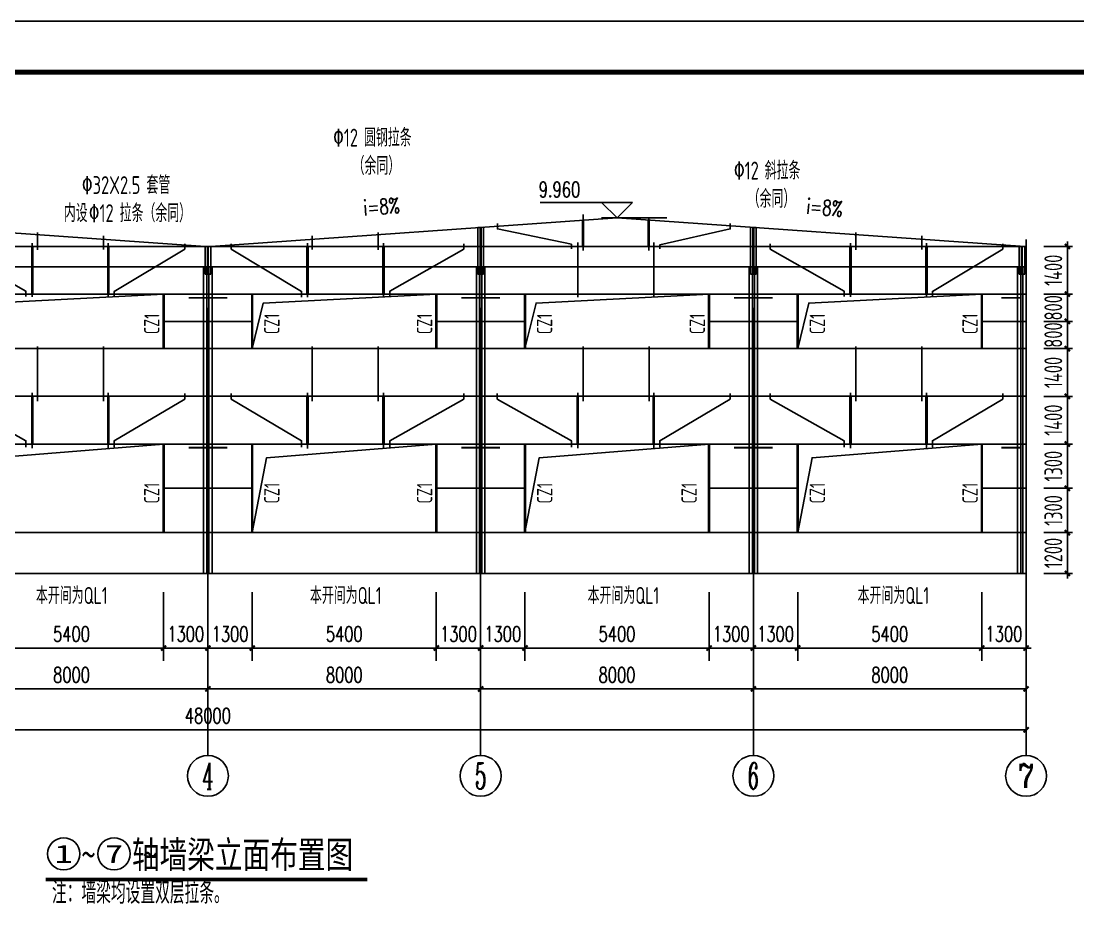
# Model space of a CAD drawing. Header units: millimetres. Extents: x 6950065 to 7140129, y 16284814 to 19754034.
# Drawn here: x 7088649 to 7119645, y 18188067 to 18214127 of the extents above; entities that cross this region are included whole.
import ezdxf
from ezdxf.enums import TextEntityAlignment as Align

# ---------------------------------------------------------------- set-up
doc = ezdxf.new("R2010")
doc.units = ezdxf.units.MM
doc.header["$LTSCALE"] = 1500
doc.header["$MEASUREMENT"] = 0
doc.linetypes.add('DOTE', pattern=[2.42, 2, -0.2, 0.02, -0.2])
doc.layers.get('Defpoints').update_dxf_attribs({"color": 1})
for name, color, linetype in [('AXIS_TEXT', 7, 'Continuous'), ('AXIS_外部', 171, 'Continuous'), ('C型钢', 6, 'Continuous'), ('dim', 7, 'Continuous'), ('DIM_SYMB', 165, 'Continuous'), ('GY_QZ', 4, 'Continuous'), ('LS', 2, 'Continuous'), ('PUB_DIM', 161, 'Continuous'), ('PUB_TEXT', 7, 'Continuous'), ('S-TEXT', 7, 'Continuous'), ('TEXT', 7, 'Continuous'), ('TK', 4, 'Continuous'), ('屋面隅撑', 7, 'Continuous'), ('檩条拉条', 253, 'Continuous'), ('钢梁', 27, 'Continuous')]:
    doc.layers.add(name, color=color, linetype=linetype)
doc.styles.add('_TCH_AXIS', font='COMPLEX', dxfattribs={"bigfont": 'GBCBIG'})
doc.styles.add('_TCH_DIM', font='SIMPLEX', dxfattribs={"bigfont": 'GBCBIG'})
doc.styles.add('_TCH_DIM_T3', font='SIMPLEX', dxfattribs={"width": 0.705882, "bigfont": 'GBCBIG'})
doc.styles.add('COMPLEX', font='COMPLEX')
doc.styles.add('TK-LG-B', font='', dxfattribs={"width": 0.75})
doc.styles.add('TSSD_Dimension', font='Tssdeng.shx', dxfattribs={"width": 0.7, "bigfont": 'hztxt.shx'})
doc.styles.add('TSSD_Label', font='Tssdeng.shx', dxfattribs={"width": 0.7, "bigfont": 'hztxt.shx'})
doc.styles.add('TSSD_REIN', font='tssdeng.shx', dxfattribs={"width": 0.7, "bigfont": 'tssdchn.shx'})
doc.styles.get('TK-LG-B').set_extended_font_data('SimSun')
doc.dimstyles.new('_TCH_ARCH&&150', dxfattribs={"dimtxt": 446.25, "dimasz": 150, "dimexe": 375, "dimexo": 450, "dimgap": 189.375, "dimtad": 1, "dimdec": 0, "dimzin": 0, "dimdsep": 46, "dimtxsty": '_TCH_DIM_T3', "dimblk": 'ARCHTICK', "dimcen": 0.09, "dimclrt": 7, "dimazin": 2, "dimtfac": 1, "dimtdec": 0, "dimtix": 1, "dimtmove": 2, "dimatfit": 3, "dimfxl": 0, "dimtolj": 1, "dimtzin": 0, "dimarcsym": 0})
doc.dimstyles.new('TSSD_150_150', dxfattribs={"dimtxt": 525, "dimasz": 150, "dimexe": 150, "dimexo": 375, "dimgap": 150, "dimtad": 1, "dimdec": 0, "dimzin": 0, "dimdsep": 46, "dimtxsty": 'TSSD_Dimension', "dimblk": 'ARCHTICK', "dimcen": 0, "dimdle": 150, "dimclrt": 7, "dimadec": 0, "dimazin": 0, "dimtfac": 1, "dimtdec": 0, "dimtix": 1, "dimtmove": 2, "dimatfit": 3, "dimfxl": 0, "dimtolj": 1, "dimtzin": 0, "dimarcsym": 0})

# ---------------------------------------------------------------- blocks, each defined once
blk = doc.blocks.new('23432423424242')
at = {"layer": '钢梁', "color": 4}
for p, q in [((1579435, -175582), (1579435, -174770)), ((1579435, -174770), (1579601, -174770)), ((1579505, -175582), (1579505, -174770)), ((1579531, -175582), (1579531, -174770)), ((1579601, -175582), (1579601, -174770)), ((1579435, -175582), (1579601, -175582))]:
    blk.add_line(p, q, dxfattribs=at)
at = {"layer": '钢梁'}
for p, q in [((1579393, -184370), (1579393, -175370)), ((1579643, -175370), (1579393, -175370)), ((1579488, -184370), (1579488, -175370)), ((1579548, -184370), (1579548, -175370)), ((1579643, -184370), (1579643, -175370)), ((1579393, -184370), (1579643, -184370)), ((1579393, -184370), (1579643, -184370))]:
    blk.add_line(p, q, dxfattribs=at)
blk = doc.blocks.new('dfrgfdgfdgfdgd')
at = {"layer": '钢梁', "color": 4}
for p, q in [((5286735, 18689709), (5286735, 18691077)), ((5286736, 18691077), (5286902, 18691088)), ((5286805, 18689709), (5286805, 18691082)), ((5286832, 18689709), (5286832, 18691083)), ((5286902, 18689709), (5286902, 18691088)), ((5286735, 18689709), (5286902, 18689709))]:
    blk.add_line(p, q, dxfattribs=at)
at = {"layer": '钢梁'}
for p, q in [((5286694, 18680922), (5286694, 18689922)), ((5286944, 18689922), (5286694, 18689922)), ((5286789, 18680922), (5286789, 18689922)), ((5286849, 18680922), (5286849, 18689922)), ((5286944, 18680922), (5286944, 18689922)), ((5286694, 18680922), (5286944, 18680922)), ((5286694, 18680922), (5286944, 18680922))]:
    blk.add_line(p, q, dxfattribs=at)
blk = doc.blocks.new('_ArchTick')
at = {"color": 0, "linetype": 'ByBlock', "const_width": 0.4}
blk.add_lwpolyline([(-0.5, -0.5), (0.5, 0.5)], dxfattribs=at)
blk = doc.blocks.new('*D1151')
at = {"layer": 'AXIS_外部', "color": 0, "lineweight": -2}
for p, q in [((7087427, 18197362), (7087427, 18195348)), ((7092827, 18197362), (7092827, 18195348)), ((7087427, 18195723), (7092827, 18195723))]:
    blk.add_line(p, q, dxfattribs=at)
at = {"layer": 'Defpoints', "color": 0}
for p in [(7087427, 18197812), (7092827, 18197812), (7092827, 18195723)]:
    blk.add_point(p, dxfattribs=at)
at = {"layer": 'AXIS_外部', "color": 0, "lineweight": -2, "xscale": 150, "yscale": 150, "zscale": 150, "rotation": 180}
blk.add_blockref('_ArchTick', (7087427, 18195723), dxfattribs=at)
at = {"layer": 'AXIS_外部', "color": 0, "lineweight": -2, "xscale": 150, "yscale": 150, "zscale": 150}
blk.add_blockref('_ArchTick', (7092827, 18195723), dxfattribs=at)
at = {"layer": 'AXIS_外部', "color": 7, "insert": (7090127, 18196135), "char_height": 446.2, "attachment_point": 5, "style": '_TCH_DIM_T3'}
blk.add_mtext('\\A1;5400', dxfattribs=at)
blk = doc.blocks.new('*D1153')
at = {"layer": 'AXIS_外部', "color": 0, "lineweight": -2}
for p, q in [((7092827, 18197362), (7092827, 18195348)), ((7094127, 18197362), (7094127, 18195348)), ((7092827, 18195723), (7092677, 18195723)), ((7092827, 18195723), (7094127, 18195723)), ((7094127, 18195723), (7094277, 18195723))]:
    blk.add_line(p, q, dxfattribs=at)
at = {"layer": 'Defpoints', "color": 0}
for p in [(7092827, 18197812), (7094127, 18197812), (7094127, 18195723)]:
    blk.add_point(p, dxfattribs=at)
at = {"layer": 'AXIS_外部', "color": 0, "lineweight": -2, "xscale": 150, "yscale": 150, "zscale": 150}
blk.add_blockref('_ArchTick', (7092827, 18195723), dxfattribs=at)
at = {"layer": 'AXIS_外部', "color": 0, "lineweight": -2, "xscale": 150, "yscale": 150, "zscale": 150, "rotation": 180}
blk.add_blockref('_ArchTick', (7094127, 18195723), dxfattribs=at)
at = {"layer": 'AXIS_外部', "color": 7, "insert": (7093477, 18196135), "char_height": 446.2, "attachment_point": 5, "style": '_TCH_DIM_T3'}
blk.add_mtext('\\A1;1300', dxfattribs=at)
blk = doc.blocks.new('*D1155')
at = {"layer": 'AXIS_外部', "color": 0, "lineweight": -2}
for p, q in [((7094127, 18197362), (7094127, 18195348)), ((7095427, 18197362), (7095427, 18195348)), ((7094127, 18195723), (7093977, 18195723)), ((7094127, 18195723), (7095427, 18195723)), ((7095427, 18195723), (7095577, 18195723))]:
    blk.add_line(p, q, dxfattribs=at)
at = {"layer": 'Defpoints', "color": 0}
for p in [(7094127, 18197812), (7095427, 18197812), (7095427, 18195723)]:
    blk.add_point(p, dxfattribs=at)
at = {"layer": 'AXIS_外部', "color": 0, "lineweight": -2, "xscale": 150, "yscale": 150, "zscale": 150}
blk.add_blockref('_ArchTick', (7094127, 18195723), dxfattribs=at)
at = {"layer": 'AXIS_外部', "color": 0, "lineweight": -2, "xscale": 150, "yscale": 150, "zscale": 150, "rotation": 180}
blk.add_blockref('_ArchTick', (7095427, 18195723), dxfattribs=at)
at = {"layer": 'AXIS_外部', "color": 7, "insert": (7094777, 18196135), "char_height": 446.2, "attachment_point": 5, "style": '_TCH_DIM_T3'}
blk.add_mtext('\\A1;1300', dxfattribs=at)
blk = doc.blocks.new('*D1154')
at = {"layer": 'AXIS_外部', "color": 0, "lineweight": -2}
for p, q in [((7095427, 18197362), (7095427, 18195348)), ((7100827, 18197362), (7100827, 18195348)), ((7095427, 18195723), (7100827, 18195723))]:
    blk.add_line(p, q, dxfattribs=at)
at = {"layer": 'Defpoints', "color": 0}
for p in [(7095427, 18197812), (7100827, 18197812), (7100827, 18195723)]:
    blk.add_point(p, dxfattribs=at)
at = {"layer": 'AXIS_外部', "color": 0, "lineweight": -2, "xscale": 150, "yscale": 150, "zscale": 150, "rotation": 180}
blk.add_blockref('_ArchTick', (7095427, 18195723), dxfattribs=at)
at = {"layer": 'AXIS_外部', "color": 0, "lineweight": -2, "xscale": 150, "yscale": 150, "zscale": 150}
blk.add_blockref('_ArchTick', (7100827, 18195723), dxfattribs=at)
at = {"layer": 'AXIS_外部', "color": 7, "insert": (7098127, 18196135), "char_height": 446.2, "attachment_point": 5, "style": '_TCH_DIM_T3'}
blk.add_mtext('\\A1;5400', dxfattribs=at)
blk = doc.blocks.new('*D1156')
at = {"layer": 'AXIS_外部', "color": 0, "lineweight": -2}
for p, q in [((7100827, 18197362), (7100827, 18195348)), ((7102127, 18197362), (7102127, 18195348)), ((7100827, 18195723), (7100677, 18195723)), ((7100827, 18195723), (7102127, 18195723)), ((7102127, 18195723), (7102277, 18195723))]:
    blk.add_line(p, q, dxfattribs=at)
at = {"layer": 'Defpoints', "color": 0}
for p in [(7100827, 18197812), (7102127, 18197812), (7102127, 18195723)]:
    blk.add_point(p, dxfattribs=at)
at = {"layer": 'AXIS_外部', "color": 0, "lineweight": -2, "xscale": 150, "yscale": 150, "zscale": 150}
blk.add_blockref('_ArchTick', (7100827, 18195723), dxfattribs=at)
at = {"layer": 'AXIS_外部', "color": 0, "lineweight": -2, "xscale": 150, "yscale": 150, "zscale": 150, "rotation": 180}
blk.add_blockref('_ArchTick', (7102127, 18195723), dxfattribs=at)
at = {"layer": 'AXIS_外部', "color": 7, "insert": (7101477, 18196135), "char_height": 446.2, "attachment_point": 5, "style": '_TCH_DIM_T3'}
blk.add_mtext('\\A1;1300', dxfattribs=at)
blk = doc.blocks.new('*D1158')
at = {"layer": 'AXIS_外部', "color": 0, "lineweight": -2}
for p, q in [((7102127, 18197362), (7102127, 18195348)), ((7103427, 18197362), (7103427, 18195348)), ((7102127, 18195723), (7101977, 18195723)), ((7102127, 18195723), (7103427, 18195723)), ((7103427, 18195723), (7103577, 18195723))]:
    blk.add_line(p, q, dxfattribs=at)
at = {"layer": 'Defpoints', "color": 0}
for p in [(7102127, 18197812), (7103427, 18197812), (7103427, 18195723)]:
    blk.add_point(p, dxfattribs=at)
at = {"layer": 'AXIS_外部', "color": 0, "lineweight": -2, "xscale": 150, "yscale": 150, "zscale": 150}
blk.add_blockref('_ArchTick', (7102127, 18195723), dxfattribs=at)
at = {"layer": 'AXIS_外部', "color": 0, "lineweight": -2, "xscale": 150, "yscale": 150, "zscale": 150, "rotation": 180}
blk.add_blockref('_ArchTick', (7103427, 18195723), dxfattribs=at)
at = {"layer": 'AXIS_外部', "color": 7, "insert": (7102777, 18196135), "char_height": 446.2, "attachment_point": 5, "style": '_TCH_DIM_T3'}
blk.add_mtext('\\A1;1300', dxfattribs=at)
blk = doc.blocks.new('*D1157')
at = {"layer": 'AXIS_外部', "color": 0, "lineweight": -2}
for p, q in [((7103427, 18197362), (7103427, 18195348)), ((7108827, 18197362), (7108827, 18195348)), ((7103427, 18195723), (7108827, 18195723))]:
    blk.add_line(p, q, dxfattribs=at)
at = {"layer": 'Defpoints', "color": 0}
for p in [(7103427, 18197812), (7108827, 18197812), (7108827, 18195723)]:
    blk.add_point(p, dxfattribs=at)
at = {"layer": 'AXIS_外部', "color": 0, "lineweight": -2, "xscale": 150, "yscale": 150, "zscale": 150, "rotation": 180}
blk.add_blockref('_ArchTick', (7103427, 18195723), dxfattribs=at)
at = {"layer": 'AXIS_外部', "color": 0, "lineweight": -2, "xscale": 150, "yscale": 150, "zscale": 150}
blk.add_blockref('_ArchTick', (7108827, 18195723), dxfattribs=at)
at = {"layer": 'AXIS_外部', "color": 7, "insert": (7106127, 18196135), "char_height": 446.2, "attachment_point": 5, "style": '_TCH_DIM_T3'}
blk.add_mtext('\\A1;5400', dxfattribs=at)
blk = doc.blocks.new('*D1159')
at = {"layer": 'AXIS_外部', "color": 0, "lineweight": -2}
for p, q in [((7108827, 18197362), (7108827, 18195348)), ((7110127, 18197362), (7110127, 18195348)), ((7108827, 18195723), (7108677, 18195723)), ((7108827, 18195723), (7110127, 18195723)), ((7110127, 18195723), (7110277, 18195723))]:
    blk.add_line(p, q, dxfattribs=at)
at = {"layer": 'Defpoints', "color": 0}
for p in [(7108827, 18197812), (7110127, 18197812), (7110127, 18195723)]:
    blk.add_point(p, dxfattribs=at)
at = {"layer": 'AXIS_外部', "color": 0, "lineweight": -2, "xscale": 150, "yscale": 150, "zscale": 150}
blk.add_blockref('_ArchTick', (7108827, 18195723), dxfattribs=at)
at = {"layer": 'AXIS_外部', "color": 0, "lineweight": -2, "xscale": 150, "yscale": 150, "zscale": 150, "rotation": 180}
blk.add_blockref('_ArchTick', (7110127, 18195723), dxfattribs=at)
at = {"layer": 'AXIS_外部', "color": 7, "insert": (7109477, 18196135), "char_height": 446.2, "attachment_point": 5, "style": '_TCH_DIM_T3'}
blk.add_mtext('\\A1;1300', dxfattribs=at)
blk = doc.blocks.new('*D1161')
at = {"layer": 'AXIS_外部', "color": 0, "lineweight": -2}
for p, q in [((7110127, 18197362), (7110127, 18195348)), ((7111427, 18197362), (7111427, 18195348)), ((7110127, 18195723), (7109977, 18195723)), ((7110127, 18195723), (7111427, 18195723)), ((7111427, 18195723), (7111577, 18195723))]:
    blk.add_line(p, q, dxfattribs=at)
at = {"layer": 'Defpoints', "color": 0}
for p in [(7110127, 18197812), (7111427, 18197812), (7111427, 18195723)]:
    blk.add_point(p, dxfattribs=at)
at = {"layer": 'AXIS_外部', "color": 0, "lineweight": -2, "xscale": 150, "yscale": 150, "zscale": 150}
blk.add_blockref('_ArchTick', (7110127, 18195723), dxfattribs=at)
at = {"layer": 'AXIS_外部', "color": 0, "lineweight": -2, "xscale": 150, "yscale": 150, "zscale": 150, "rotation": 180}
blk.add_blockref('_ArchTick', (7111427, 18195723), dxfattribs=at)
at = {"layer": 'AXIS_外部', "color": 7, "insert": (7110777, 18196135), "char_height": 446.2, "attachment_point": 5, "style": '_TCH_DIM_T3'}
blk.add_mtext('\\A1;1300', dxfattribs=at)
blk = doc.blocks.new('*D1160')
at = {"layer": 'AXIS_外部', "color": 0, "lineweight": -2}
for p, q in [((7111427, 18197362), (7111427, 18195348)), ((7116827, 18197362), (7116827, 18195348)), ((7111427, 18195723), (7116827, 18195723))]:
    blk.add_line(p, q, dxfattribs=at)
at = {"layer": 'Defpoints', "color": 0}
for p in [(7111427, 18197812), (7116827, 18197812), (7116827, 18195723)]:
    blk.add_point(p, dxfattribs=at)
at = {"layer": 'AXIS_外部', "color": 0, "lineweight": -2, "xscale": 150, "yscale": 150, "zscale": 150, "rotation": 180}
blk.add_blockref('_ArchTick', (7111427, 18195723), dxfattribs=at)
at = {"layer": 'AXIS_外部', "color": 0, "lineweight": -2, "xscale": 150, "yscale": 150, "zscale": 150}
blk.add_blockref('_ArchTick', (7116827, 18195723), dxfattribs=at)
at = {"layer": 'AXIS_外部', "color": 7, "insert": (7114127, 18196135), "char_height": 446.2, "attachment_point": 5, "style": '_TCH_DIM_T3'}
blk.add_mtext('\\A1;5400', dxfattribs=at)
blk = doc.blocks.new('*D1162')
at = {"layer": 'AXIS_外部', "color": 0, "lineweight": -2}
for p, q in [((7116827, 18197362), (7116827, 18195348)), ((7118127, 18197362), (7118127, 18195348)), ((7116827, 18195723), (7116677, 18195723)), ((7116827, 18195723), (7118127, 18195723)), ((7118127, 18195723), (7118277, 18195723))]:
    blk.add_line(p, q, dxfattribs=at)
at = {"layer": 'Defpoints', "color": 0}
for p in [(7116827, 18197812), (7118127, 18197812), (7118127, 18195723)]:
    blk.add_point(p, dxfattribs=at)
at = {"layer": 'AXIS_外部', "color": 0, "lineweight": -2, "xscale": 150, "yscale": 150, "zscale": 150}
blk.add_blockref('_ArchTick', (7116827, 18195723), dxfattribs=at)
at = {"layer": 'AXIS_外部', "color": 0, "lineweight": -2, "xscale": 150, "yscale": 150, "zscale": 150, "rotation": 180}
blk.add_blockref('_ArchTick', (7118127, 18195723), dxfattribs=at)
at = {"layer": 'AXIS_外部', "color": 7, "insert": (7117477, 18196135), "char_height": 446.2, "attachment_point": 5, "style": '_TCH_DIM_T3'}
blk.add_mtext('\\A1;1300', dxfattribs=at)
blk = doc.blocks.new('fdfdgf')
for p, q in [((5291815, 18690403), (5291815, 18691455)), ((5289888, 18690398), (5289888, 18691384)), ((5289741, 18689033), (5289741, 18690640)), ((5291970, 18689033), (5291970, 18690640)), ((5291970, 18689042), (5291970, 18689927)), ((5289877, 18685981), (5289877, 18687586)), ((5291815, 18685981), (5291815, 18687586)), ((5289741, 18684593), (5289741, 18686227)), ((5291970, 18684602), (5291970, 18686227))]:
    blk.add_line(p, q)
for points in [[(5287496, 18691193), (5287496, 18691037), (5289564, 18690564), (5289564, 18690453)], [(5294326, 18691193), (5294326, 18691037), (5292154, 18690586), (5292154, 18690452)], [(5287498, 18686200), (5287498, 18686043), (5289567, 18684817), (5289567, 18684626)], [(5294329, 18686200), (5294329, 18686043), (5292157, 18684817), (5292157, 18684626)]]:
    blk.add_lwpolyline(points)
at = {"layer": '檩条拉条', "color": 2, "const_width": 80}
for points in [[(5289888, 18690522), (5289888, 18691297)], [(5291815, 18690517), (5291815, 18691293)], [(5289741, 18684722), (5289741, 18686122)], [(5291970, 18684722), (5291970, 18686122)]]:
    blk.add_lwpolyline(points, dxfattribs=at)
blk = doc.blocks.new('cxxx')
for p, q in [((5281877, 18690432), (5281877, 18690836)), ((5283815, 18690419), (5283815, 18690933)), ((5281741, 18689033), (5281741, 18690622)), ((5283970, 18689042), (5283970, 18690617)), ((5281877, 18685981), (5281877, 18687586)), ((5283815, 18685981), (5283815, 18687586)), ((5281741, 18684593), (5281741, 18686227)), ((5283970, 18684602), (5283970, 18686227))]:
    blk.add_line(p, q)
for points in [[(5279498, 18690600), (5279498, 18690443), (5281567, 18689203), (5281567, 18689034)], [(5286329, 18690600), (5286329, 18690443), (5284159, 18689213), (5284160, 18689052)], [(5279498, 18686200), (5279498, 18686043), (5281567, 18684817), (5281567, 18684626)], [(5286329, 18686200), (5286329, 18686043), (5284157, 18684817), (5284157, 18684626)]]:
    blk.add_lwpolyline(points)
at = {"layer": '檩条拉条', "color": 2, "const_width": 80}
for points in [[(5281741, 18689122), (5281741, 18690522)], [(5283970, 18689122), (5283970, 18690522)], [(5281741, 18684722), (5281741, 18686122)], [(5283970, 18684722), (5283970, 18686122)]]:
    blk.add_lwpolyline(points, dxfattribs=at)
blk = doc.blocks.new('GeYuanFrame_17075273', base_point=(18.76, 4.34))
at = {"layer": 'TK'}
blk.add_line((43.76, 414.34), (602.76, 414.34), dxfattribs=at)
blk.add_lwpolyline([(18.76, 424.34), (612.76, 424.34), (612.76, 4.34), (18.76, 4.34), (18.76, 424.34)], dxfattribs=at)
at = {"layer": 'TK', "const_width": 1}
blk.add_lwpolyline([(602.76, 414.34), (43.76, 414.34), (43.76, 14.34), (602.76, 14.34)], close=True, dxfattribs=at)
blk = doc.blocks.new('*D1239')
at = {"layer": 'Defpoints', "color": 0}
for p in [(7118267, 18199112), (7119337, 18199112), (7118267, 18197912)]:
    blk.add_point(p, dxfattribs=at)
at = {"layer": 'dim', "color": 0, "lineweight": -2}
for p, q in [((7119337, 18199112), (7119337, 18199262)), ((7118642, 18199112), (7119487, 18199112)), ((7119337, 18197912), (7119337, 18199112)), ((7118642, 18197912), (7119487, 18197912)), ((7119337, 18197912), (7119337, 18197762))]:
    blk.add_line(p, q, dxfattribs=at)
at = {"layer": 'dim', "color": 0, "lineweight": -2, "xscale": 150, "yscale": 150, "zscale": 150}
for p, rotation in [((7119337, 18199112), 270), ((7119337, 18197912), 90)]:
    blk.add_blockref('_ArchTick', p, dxfattribs=dict(at, rotation=rotation))
at = {"layer": 'dim', "color": 7, "insert": (7118924, 18198512), "char_height": 525, "attachment_point": 5, "rotation": 90, "style": 'TSSD_Dimension'}
blk.add_mtext('\\A1;1200', dxfattribs=at)
blk = doc.blocks.new('*D1240')
at = {"layer": 'Defpoints', "color": 0}
for p in [(7118267, 18200412), (7119337, 18200412), (7118267, 18199112)]:
    blk.add_point(p, dxfattribs=at)
at = {"layer": 'dim', "color": 0, "lineweight": -2}
for p, q in [((7119337, 18198962), (7119337, 18200562)), ((7118642, 18200412), (7119487, 18200412)), ((7118642, 18199112), (7119487, 18199112))]:
    blk.add_line(p, q, dxfattribs=at)
at = {"layer": 'dim', "color": 0, "lineweight": -2, "xscale": 150, "yscale": 150, "zscale": 150}
for p, rotation in [((7119337, 18200412), 90), ((7119337, 18199112), 270)]:
    blk.add_blockref('_ArchTick', p, dxfattribs=dict(at, rotation=rotation))
at = {"layer": 'dim', "color": 7, "insert": (7118924, 18199762), "char_height": 525, "attachment_point": 5, "rotation": 90, "style": 'TSSD_Dimension'}
blk.add_mtext('\\A1;1300', dxfattribs=at)
blk = doc.blocks.new('*D1241')
at = {"layer": 'Defpoints', "color": 0}
for p in [(7118267, 18201712), (7119337, 18201712), (7118267, 18200412)]:
    blk.add_point(p, dxfattribs=at)
at = {"layer": 'dim', "color": 0, "lineweight": -2}
for p, q in [((7118642, 18201712), (7119487, 18201712)), ((7119337, 18200262), (7119337, 18201862)), ((7118642, 18200412), (7119487, 18200412))]:
    blk.add_line(p, q, dxfattribs=at)
at = {"layer": 'dim', "color": 0, "lineweight": -2, "xscale": 150, "yscale": 150, "zscale": 150}
for p, rotation in [((7119337, 18201712), 90), ((7119337, 18200412), 270)]:
    blk.add_blockref('_ArchTick', p, dxfattribs=dict(at, rotation=rotation))
at = {"layer": 'dim', "color": 7, "insert": (7118924, 18201062), "char_height": 525, "attachment_point": 5, "rotation": 90, "style": 'TSSD_Dimension'}
blk.add_mtext('\\A1;1300', dxfattribs=at)
blk = doc.blocks.new('*D1242')
at = {"layer": 'Defpoints', "color": 0}
for p in [(7118267, 18203112), (7119337, 18203112), (7118267, 18201712)]:
    blk.add_point(p, dxfattribs=at)
at = {"layer": 'dim', "color": 0, "lineweight": -2}
for p, q in [((7119337, 18201562), (7119337, 18203262)), ((7118642, 18203112), (7119487, 18203112)), ((7118642, 18201712), (7119487, 18201712))]:
    blk.add_line(p, q, dxfattribs=at)
at = {"layer": 'dim', "color": 0, "lineweight": -2, "xscale": 150, "yscale": 150, "zscale": 150}
for p, rotation in [((7119337, 18203112), 90), ((7119337, 18201712), 270)]:
    blk.add_blockref('_ArchTick', p, dxfattribs=dict(at, rotation=rotation))
at = {"layer": 'dim', "color": 7, "insert": (7118924, 18202412), "char_height": 525, "attachment_point": 5, "rotation": 90, "style": 'TSSD_Dimension'}
blk.add_mtext('\\A1;1400', dxfattribs=at)
blk = doc.blocks.new('*D1243')
at = {"layer": 'Defpoints', "color": 0}
for p in [(7118267, 18204512), (7119337, 18204512), (7118267, 18203112)]:
    blk.add_point(p, dxfattribs=at)
at = {"layer": 'dim', "color": 0, "lineweight": -2}
for p, q in [((7118642, 18204512), (7119487, 18204512)), ((7119337, 18202962), (7119337, 18204662)), ((7118642, 18203112), (7119487, 18203112))]:
    blk.add_line(p, q, dxfattribs=at)
at = {"layer": 'dim', "color": 0, "lineweight": -2, "xscale": 150, "yscale": 150, "zscale": 150}
for p, rotation in [((7119337, 18204512), 90), ((7119337, 18203112), 270)]:
    blk.add_blockref('_ArchTick', p, dxfattribs=dict(at, rotation=rotation))
at = {"layer": 'dim', "color": 7, "insert": (7118924, 18203812), "char_height": 525, "attachment_point": 5, "rotation": 90, "style": 'TSSD_Dimension'}
blk.add_mtext('\\A1;1400', dxfattribs=at)
blk = doc.blocks.new('*D1244')
at = {"layer": 'Defpoints', "color": 0}
for p in [(7118267, 18205312), (7119337, 18205312), (7118267, 18204512)]:
    blk.add_point(p, dxfattribs=at)
at = {"layer": 'dim', "color": 0, "lineweight": -2}
for p, q in [((7119337, 18205312), (7119337, 18205462)), ((7118642, 18205312), (7119487, 18205312)), ((7119337, 18204512), (7119337, 18205312)), ((7118642, 18204512), (7119487, 18204512)), ((7119337, 18204512), (7119337, 18204362))]:
    blk.add_line(p, q, dxfattribs=at)
at = {"layer": 'dim', "color": 0, "lineweight": -2, "xscale": 150, "yscale": 150, "zscale": 150}
for p, rotation in [((7119337, 18205312), 270), ((7119337, 18204512), 90)]:
    blk.add_blockref('_ArchTick', p, dxfattribs=dict(at, rotation=rotation))
at = {"layer": 'dim', "color": 7, "insert": (7118924, 18204912), "char_height": 525, "attachment_point": 5, "rotation": 90, "style": 'TSSD_Dimension'}
blk.add_mtext('\\A1;800', dxfattribs=at)
blk = doc.blocks.new('*D1245')
at = {"layer": 'Defpoints', "color": 0}
for p in [(7118267, 18207512), (7119337, 18207512), (7118267, 18206112)]:
    blk.add_point(p, dxfattribs=at)
at = {"layer": 'dim', "color": 0, "lineweight": -2}
for p, q in [((7119337, 18205962), (7119337, 18207662)), ((7118642, 18207512), (7119487, 18207512)), ((7118642, 18206112), (7119487, 18206112))]:
    blk.add_line(p, q, dxfattribs=at)
at = {"layer": 'dim', "color": 0, "lineweight": -2, "xscale": 150, "yscale": 150, "zscale": 150}
for p, rotation in [((7119337, 18207512), 90), ((7119337, 18206112), 270)]:
    blk.add_blockref('_ArchTick', p, dxfattribs=dict(at, rotation=rotation))
at = {"layer": 'dim', "color": 7, "insert": (7118924, 18206812), "char_height": 525, "attachment_point": 5, "rotation": 90, "style": 'TSSD_Dimension'}
blk.add_mtext('\\A1;1400', dxfattribs=at)
blk = doc.blocks.new('*D1246')
at = {"layer": 'Defpoints', "color": 0}
for p in [(7118267, 18206112), (7119337, 18206112), (7118267, 18205312)]:
    blk.add_point(p, dxfattribs=at)
at = {"layer": 'dim', "color": 0, "lineweight": -2}
for p, q in [((7118642, 18206112), (7119487, 18206112)), ((7119337, 18206112), (7119337, 18206262)), ((7119337, 18205312), (7119337, 18206112)), ((7118642, 18205312), (7119487, 18205312)), ((7119337, 18205312), (7119337, 18205162))]:
    blk.add_line(p, q, dxfattribs=at)
at = {"layer": 'dim', "color": 0, "lineweight": -2, "xscale": 150, "yscale": 150, "zscale": 150}
for p, rotation in [((7119337, 18206112), 270), ((7119337, 18205312), 90)]:
    blk.add_blockref('_ArchTick', p, dxfattribs=dict(at, rotation=rotation))
at = {"layer": 'dim', "color": 7, "insert": (7118924, 18205712), "char_height": 525, "attachment_point": 5, "rotation": 90, "style": 'TSSD_Dimension'}
blk.add_mtext('\\A1;800', dxfattribs=at)
blk = doc.blocks.new('*D1467')
at = {"layer": 'AXIS_外部', "color": 0, "lineweight": -2}
for p, q in [((7110127, 18196162), (7110127, 18194148)), ((7118127, 18196162), (7118127, 18194148)), ((7110127, 18194523), (7118127, 18194523))]:
    blk.add_line(p, q, dxfattribs=at)
at = {"layer": 'Defpoints', "color": 0}
for p in [(7110127, 18196612), (7118127, 18196612), (7118127, 18194523)]:
    blk.add_point(p, dxfattribs=at)
at = {"layer": 'AXIS_外部', "color": 0, "lineweight": -2, "xscale": 150, "yscale": 150, "zscale": 150, "rotation": 180}
blk.add_blockref('_ArchTick', (7110127, 18194523), dxfattribs=at)
at = {"layer": 'AXIS_外部', "color": 0, "lineweight": -2, "xscale": 150, "yscale": 150, "zscale": 150}
blk.add_blockref('_ArchTick', (7118127, 18194523), dxfattribs=at)
at = {"layer": 'AXIS_外部', "color": 7, "insert": (7114127, 18194935), "char_height": 446.2, "attachment_point": 5, "style": '_TCH_DIM_T3'}
blk.add_mtext('\\A1;8000', dxfattribs=at)
blk = doc.blocks.new('*D1468')
at = {"layer": 'AXIS_外部', "color": 0, "lineweight": -2}
for p, q in [((7102127, 18196162), (7102127, 18194148)), ((7110127, 18196162), (7110127, 18194148)), ((7102127, 18194523), (7110127, 18194523))]:
    blk.add_line(p, q, dxfattribs=at)
at = {"layer": 'Defpoints', "color": 0}
for p in [(7102127, 18196612), (7110127, 18196612), (7110127, 18194523)]:
    blk.add_point(p, dxfattribs=at)
at = {"layer": 'AXIS_外部', "color": 0, "lineweight": -2, "xscale": 150, "yscale": 150, "zscale": 150, "rotation": 180}
blk.add_blockref('_ArchTick', (7102127, 18194523), dxfattribs=at)
at = {"layer": 'AXIS_外部', "color": 0, "lineweight": -2, "xscale": 150, "yscale": 150, "zscale": 150}
blk.add_blockref('_ArchTick', (7110127, 18194523), dxfattribs=at)
at = {"layer": 'AXIS_外部', "color": 7, "insert": (7106127, 18194935), "char_height": 446.2, "attachment_point": 5, "style": '_TCH_DIM_T3'}
blk.add_mtext('\\A1;8000', dxfattribs=at)
blk = doc.blocks.new('*D1469')
at = {"layer": 'AXIS_外部', "color": 0, "lineweight": -2}
for p, q in [((7094127, 18196162), (7094127, 18194148)), ((7102127, 18196162), (7102127, 18194148)), ((7094127, 18194523), (7102127, 18194523))]:
    blk.add_line(p, q, dxfattribs=at)
at = {"layer": 'Defpoints', "color": 0}
for p in [(7094127, 18196612), (7102127, 18196612), (7102127, 18194523)]:
    blk.add_point(p, dxfattribs=at)
at = {"layer": 'AXIS_外部', "color": 0, "lineweight": -2, "xscale": 150, "yscale": 150, "zscale": 150, "rotation": 180}
blk.add_blockref('_ArchTick', (7094127, 18194523), dxfattribs=at)
at = {"layer": 'AXIS_外部', "color": 0, "lineweight": -2, "xscale": 150, "yscale": 150, "zscale": 150}
blk.add_blockref('_ArchTick', (7102127, 18194523), dxfattribs=at)
at = {"layer": 'AXIS_外部', "color": 7, "insert": (7098127, 18194935), "char_height": 446.2, "attachment_point": 5, "style": '_TCH_DIM_T3'}
blk.add_mtext('\\A1;8000', dxfattribs=at)
blk = doc.blocks.new('*D1470')
at = {"layer": 'AXIS_外部', "color": 0, "lineweight": -2}
for p, q in [((7086127, 18196162), (7086127, 18194148)), ((7094127, 18196162), (7094127, 18194148)), ((7086127, 18194523), (7094127, 18194523))]:
    blk.add_line(p, q, dxfattribs=at)
at = {"layer": 'Defpoints', "color": 0}
for p in [(7086127, 18196612), (7094127, 18196612), (7094127, 18194523)]:
    blk.add_point(p, dxfattribs=at)
at = {"layer": 'AXIS_外部', "color": 0, "lineweight": -2, "xscale": 150, "yscale": 150, "zscale": 150, "rotation": 180}
blk.add_blockref('_ArchTick', (7086127, 18194523), dxfattribs=at)
at = {"layer": 'AXIS_外部', "color": 0, "lineweight": -2, "xscale": 150, "yscale": 150, "zscale": 150}
blk.add_blockref('_ArchTick', (7094127, 18194523), dxfattribs=at)
at = {"layer": 'AXIS_外部', "color": 7, "insert": (7090127, 18194935), "char_height": 446.2, "attachment_point": 5, "style": '_TCH_DIM_T3'}
blk.add_mtext('\\A1;8000', dxfattribs=at)
blk = doc.blocks.new('*D1473')
at = {"layer": 'AXIS_外部', "color": 0, "lineweight": -2}
for p, q in [((7070127, 18194962), (7070127, 18192948)), ((7118127, 18194962), (7118127, 18192948)), ((7070127, 18193323), (7118127, 18193323))]:
    blk.add_line(p, q, dxfattribs=at)
at = {"layer": 'Defpoints', "color": 0}
for p in [(7070127, 18195412), (7118127, 18195412), (7118127, 18193323)]:
    blk.add_point(p, dxfattribs=at)
at = {"layer": 'AXIS_外部', "color": 0, "lineweight": -2, "xscale": 150, "yscale": 150, "zscale": 150, "rotation": 180}
blk.add_blockref('_ArchTick', (7070127, 18193323), dxfattribs=at)
at = {"layer": 'AXIS_外部', "color": 0, "lineweight": -2, "xscale": 150, "yscale": 150, "zscale": 150}
blk.add_blockref('_ArchTick', (7118127, 18193323), dxfattribs=at)
at = {"layer": 'AXIS_外部', "color": 7, "insert": (7094127, 18193735), "char_height": 446.2, "attachment_point": 5, "style": '_TCH_DIM_T3'}
blk.add_mtext('\\A1;48000', dxfattribs=at)
blk = doc.blocks.new('_AXISO')
blk.add_circle((0, 0), 0.5)
at = {"layer": 'AXIS_TEXT', "style": 'COMPLEX', "width": 1.041667}
blk.add_attdef('A', text='', height=0.56, dxfattribs=at).set_placement((-0.25, -0.28), (0.25, -0.28), align=Align.FIT)

msp = doc.modelspace()

# ---------------------------------------------------------------- linework, layer by layer
at = {"layer": 'AXIS_外部'}
for p, q in [((7094126.8, 18195121.2), (7094126.8, 18192571.2)), ((7102126.8, 18195121.2), (7102126.8, 18192571.2)), ((7110126.8, 18195121.2), (7110126.8, 18192571.2)), ((7118126.8, 18195121.2), (7118126.8, 18192571.2))]:
    msp.add_line(p, q, dxfattribs=at)
for centre in [(7094126.8, 18191971.2), (7102126.8, 18191971.2), (7110126.8, 18191971.2)]:
    msp.add_circle(centre, 600, dxfattribs=at)
at = {"layer": 'C型钢', "color": 3}
for points in [[(7070168.5, 18207512.4), (7082126.8, 18208353.7), (7094043.5, 18207512.4)], [(7118085.2, 18207512.4), (7106126.8, 18208353.7), (7094210.2, 18207512.4)]]:
    msp.add_lwpolyline(points, dxfattribs=at)
at = {"layer": 'C型钢', "color": 3, "const_width": 75}
for points in [[(7092826.8, 18206112.4), (7092826.8, 18204512.4)], [(7095426.8, 18206112.4), (7095426.8, 18204512.4)], [(7100826.8, 18206112.4), (7100826.8, 18204512.4)], [(7103426.8, 18206112.4), (7103426.8, 18204512.4)], [(7108826.8, 18206112.4), (7108826.8, 18204512.4)], [(7111426.8, 18206112.4), (7111426.8, 18204512.4)], [(7116826.8, 18206112.4), (7116826.8, 18204512.4)], [(7092826.8, 18201712.4), (7092826.8, 18199112.4)], [(7095426.8, 18201712.4), (7095426.8, 18199112.4)], [(7100826.8, 18201712.4), (7100826.8, 18199112.4)], [(7103426.8, 18201712.4), (7103426.8, 18199112.4)], [(7108826.8, 18201712.4), (7108826.8, 18199112.4)], [(7111426.8, 18201712.4), (7111426.8, 18199112.4)], [(7116826.8, 18201712.4), (7116826.8, 18199112.4)]]:
    msp.add_lwpolyline(points, dxfattribs=at)
at = {"layer": 'Defpoints'}
for p, q in [((7118126.8, 18207712.4), (7118126.8, 18194557.5)), ((7066391, 18206912.4), (7118126.8, 18206912.4)), ((7094126.8, 18205712.4), (7094126.8, 18194632.5)), ((7102126.8, 18205712.4), (7102126.8, 18194519.6)), ((7110126.8, 18205712.4), (7110126.8, 18194768))]:
    msp.add_line(p, q, dxfattribs=at)
at = {"layer": 'Defpoints', "color": 6}
for p, q in [((7118126.8, 18199112.4), (7070126.8, 18199112.4)), ((7118126.8, 18197912.4), (7070126.8, 18197912.4))]:
    msp.add_line(p, q, dxfattribs=at)
at = {"layer": 'Defpoints', "color": 8, "linetype": 'DOTE'}
msp.add_line((7066391, 18197912.4), (7118126.8, 18197912.4), dxfattribs=at)
at = {"layer": 'Defpoints', "color": 6}
for points in [[(7118126.8, 18207512.4), (7070126.8, 18207512.4)], [(7118126.8, 18206112.4), (7070126.8, 18206112.4)], [(7095426.8, 18205312.4), (7092826.8, 18205312.4)], [(7103426.8, 18205312.4), (7100826.8, 18205312.4)], [(7111426.8, 18205312.4), (7108826.8, 18205312.4)], [(7118126.8, 18205312.4), (7116826.8, 18205312.4)], [(7118126.8, 18204512.4), (7070126.8, 18204512.4)], [(7118126.8, 18203112.4), (7070126.8, 18203112.4)], [(7118126.8, 18201712.4), (7070126.8, 18201712.4)], [(7095426.8, 18200412.4), (7092826.8, 18200412.4)], [(7103426.8, 18200412.4), (7100826.8, 18200412.4)], [(7111426.8, 18200412.4), (7108826.8, 18200412.4)], [(7118126.8, 18200412.4), (7116826.8, 18200412.4)]]:
    msp.add_lwpolyline(points, dxfattribs=at)
at = {"layer": 'DIM_SYMB', "const_width": 105}
msp.add_lwpolyline([(7089372.8, 18188932.4), (7098806.8, 18188932.4)], dxfattribs=at)
at = {"layer": 'DIM_SYMB', "color": 7}
for centre in [(7089897.8, 18189682), (7091373.1, 18189682)]:
    msp.add_circle(centre, 472.5, dxfattribs=at)
at = {"layer": 'GY_QZ', "color": 3}
for points in [[(7087426.8, 18204512.4), (7087751.1, 18205850.9), (7092826.8, 18206112.4)], [(7095426.8, 18204512.4), (7095751.1, 18205850.9), (7100826.8, 18206112.4)], [(7103426.8, 18204512.4), (7103751.1, 18205850.9), (7108826.8, 18206112.4)], [(7111426.8, 18204512.4), (7111751.1, 18205850.9), (7116826.8, 18206112.4)], [(7087426.8, 18199112.4), (7087846.6, 18201307.9), (7092826.8, 18201712.4)], [(7095426.8, 18199112.4), (7095846.6, 18201307.9), (7100826.8, 18201712.4)], [(7103426.8, 18199112.4), (7103846.6, 18201307.9), (7108826.8, 18201712.4)], [(7111426.8, 18199112.4), (7111846.6, 18201307.9), (7116826.8, 18201712.4)]]:
    msp.add_lwpolyline(points, dxfattribs=at)
at = {"layer": 'PUB_DIM'}
for p, q in [((7106576.8, 18208803.7), (7103876.8, 18208803.7)), ((7106126.8, 18208353.7), (7105676.8, 18208803.7)), ((7106126.8, 18208353.7), (7106576.8, 18208803.7)), ((7107588.2, 18208353.7), (7105676.8, 18208353.7))]:
    msp.add_line(p, q, dxfattribs=at)
for points in [[(7100327.9, 18208380.6, 0, 0, 0), (7098134.7, 18208207.8, 80, 0, 0), (7097835.6, 18208184.3, 0, 0, 0)], [(7110958, 18208334.8, 0, 0, 0), (7113151.2, 18208162, 80, 0, 0), (7113450.3, 18208138.4, 0, 0, 0)]]:
    msp.add_lwpolyline(points, format="xyseb", dxfattribs=at)
at = {"layer": 'S-TEXT', "color": 3}
for points in [[(7100002.7, 18210286.2, 0, 0, 0), (7097900.8, 18210286.2, 0, 0, 0), (7097146.5, 18206868.2, 120, 0, 0), (7097049.5, 18206428.8, 0, 0, 0)], [(7111889.5, 18209318.8, 0, 0, 0), (7109191.1, 18209318.8, 0, 0, 0), (7108619.2, 18208192.4, 120, 0, 0), (7108415.4, 18207791.2, 0, 0, 0)], [(7092920.7, 18208910.2, 0, 0, 0), (7089900.4, 18208910.2, 0, 0, 0), (7089304.8, 18207489.6, 120, 0, 0), (7089130.8, 18207074.6, 0, 0, 0)]]:
    msp.add_lwpolyline(points, format="xyseb", dxfattribs=at)
at = {"layer": '屋面隅撑', "color": 4, "const_width": 50}
for points in [[(7094126.8, 18206004.9), (7093559.3, 18206004.9)], [(7094694.3, 18206004.9), (7094126.8, 18206004.9)], [(7102126.8, 18206004.9), (7101559.3, 18206004.9)], [(7102694.3, 18206004.9), (7102126.8, 18206004.9)], [(7110126.8, 18206004.9), (7109559.3, 18206004.9)], [(7110694.3, 18206004.9), (7110126.8, 18206004.9)], [(7117971.8, 18206004.9), (7117404.3, 18206004.9)], [(7094126.8, 18201604.9), (7093559.3, 18201604.9)], [(7094694.3, 18201604.9), (7094126.8, 18201604.9)], [(7102126.8, 18201604.9), (7101559.3, 18201604.9)], [(7102694.3, 18201604.9), (7102126.8, 18201604.9)], [(7110126.8, 18201604.9), (7109559.3, 18201604.9)], [(7110694.3, 18201604.9), (7110126.8, 18201604.9)], [(7117971.8, 18201604.9), (7117404.3, 18201604.9)]]:
    msp.add_lwpolyline(points, dxfattribs=at)

# ---------------------------------------------------------------- block references
for p in [(5514608.8, 18382281.9), (5522608.8, 18382281.9), (5530608.8, 18382281.9), (5538483.8, 18382281.9)]:
    msp.add_blockref('23432423424242', p)
at = {"layer": 'AXIS_外部'}
ref = msp.add_blockref('_AXISO', (7118126.8, 18191971.2), dxfattribs=dict(at, xscale=1200, yscale=1200, zscale=1200))
ref.add_attrib('A', '7', dxfattribs={"layer": 'AXIS_TEXT', "height": 698.9, "style": '_TCH_AXIS'}).set_placement((7117893.9, 18191621.7), (7118359.8, 18191621.7), align=Align.FIT)
at = {"layer": 'C型钢', "color": 3, "xscale": 150, "yscale": 150, "zscale": 150}
msp.add_blockref('GeYuanFrame_17075273', (7051029.5, 18151126.6), dxfattribs=at)
at = {"layer": 'C型钢', "color": 3, "xscale": -1}
for name, p in [('fdfdgf', (12396945.4, -483009.2)), ('cxxx', (12372945.4, -483009.2)), ('dfrgfdgfdgfdgd', (12396945.4, -483009.2)), ('cxxx', (12396945.4, -483009.2))]:
    msp.add_blockref(name, p, dxfattribs=at)
at = {"layer": 'C型钢', "color": 3}
for name in ['cxxx', 'dfrgfdgfdgfdgd']:
    msp.add_blockref(name, (1815308.3, -483009.2), dxfattribs=at)

# ---------------------------------------------------------------- texts
at = {"layer": 'AXIS_外部', "color": 7, "style": '_TCH_AXIS'}
for s, width, p, p2 in [('4', 0.5625, (7093961.4, 18191585.2), (7094292.3, 18191585.2)), ('5', 0.642857, (7101961.4, 18191585.2), (7102292.3, 18191585.2)), ('6', 0.642857, (7109961.4, 18191585.2), (7110292.3, 18191585.2))]:
    msp.add_text(s, height=772.1, dxfattribs=dict(at, width=width)).set_placement(p, p2, align=Align.FIT)
at = {"layer": 'DIM_SYMB', "color": 7, "style": 'TK-LG-B'}
for s, width, p, p2 in [('1', 1.398438, (7089630.5, 18189414.8), (7090165, 18189414.8)), ('7', 1.398437, (7091105.8, 18189414.8), (7091640.4, 18189414.8))]:
    msp.add_text(s, height=534.6, dxfattribs=dict(at, width=width)).set_placement(p, p2, align=Align.FIT)
at = {"layer": 'DIM_SYMB', "color": 7, "style": 'TK-LG-B', "width": 0.75}
for s, height, p in [('轴墙梁立面布置图', 793.04, (7091898.1, 18189262)), ('~', 793, (7090422.8, 18189262)), ('~', 793, (7092227.5, 18189262))]:
    msp.add_text(s, height=height, dxfattribs=at).set_placement(p)
at = {"layer": 'LS', "style": 'TSSD_REIN', "width": 0.7}
for p in [(7092707.1, 18204935), (7096227.7, 18204935), (7100707.1, 18204935), (7104227.7, 18204935), (7108707.1, 18204935), (7112227.7, 18204935), (7116707.1, 18204935), (7092707.1, 18199966.9), (7096227.7, 18199966.9), (7100707.1, 18199966.9), (7104231.1, 18199966.9), (7108467.1, 18199966.9), (7112227.7, 18199966.9), (7116707.1, 18199966.9)]:
    msp.add_text('CZ1', height=450, rotation=90, dxfattribs=at).set_placement(p)
at = {"layer": 'PUB_DIM', "color": 7, "style": '_TCH_DIM', "width": 0.705882}
msp.add_text('9.960', height=446.25, dxfattribs=at).set_placement((7103831.8, 18208961.2))
for rotation, p in [(4.50496, (7098710.1, 18208415.9)), (355.49504, (7111671.6, 18208469.6))]:
    msp.add_text('i=8%%%', height=450, rotation=rotation, dxfattribs=at).set_placement(p)
at = {"layer": 'PUB_TEXT', "color": 7, "style": 'TSSD_REIN', "width": 0.7}
msp.add_text('注：墙梁均设置双层拉条。', height=650, dxfattribs=at).set_placement((7089553, 18188022.9), align=Align.BOTTOM_LEFT)
at = {"layer": 'S-TEXT', "color": 3, "style": 'TSSD_REIN', "width": 0.7}
for s, p in [('圆钢拉条', (7098705.2, 18210443.7)), ('%%13012', (7097800.6, 18210443.7)), ('（余同）', (7098371.6, 18209616.1)), ('%%13032X2.5', (7090430.5, 18209051.1)), ('套管', (7092324.6, 18209051.1)), ('拉条（余同）', (7091539, 18208227.7)), ('内设', (7089899.4, 18208227.7)), ('%%13012', (7090634.4, 18208227.7))]:
    msp.add_text(s, height=525, dxfattribs=at).set_placement(p)
for s, p in [('斜拉条', (7110460.2, 18209476.3)), ('%%13012', (7109555.6, 18209476.3)), ('（余同）', (7109960.1, 18208648.8))]:
    msp.add_text(s, height=525, rotation=360, dxfattribs=at).set_placement(p)
at = {"layer": 'TEXT', "style": 'TSSD_Label', "width": 0.7}
for p in [(7089082.8, 18197015.7), (7097119.9, 18197015.7), (7105263.4, 18197015.7), (7113182.6, 18197015.7)]:
    msp.add_text('本开间为QL1', height=500, dxfattribs=at).set_placement(p)

# ---------------------------------------------------------------- dimensions: what is measured, and where the dimension line sits
at = {"layer": 'AXIS_外部'}
for p1, p2, picture, middle in [((7087426.8, 18197812.4), (7092826.8, 18197812.4), '*D1151', (7090126.8, 18196135.2)), ((7092826.8, 18197812.4), (7094126.8, 18197812.4), '*D1153', (7093476.8, 18196135.2)), ((7094126.8, 18197812.4), (7095426.8, 18197812.4), '*D1155', (7094776.8, 18196135.2)), ((7095426.8, 18197812.4), (7100826.8, 18197812.4), '*D1154', (7098126.8, 18196135.2)), ((7100826.8, 18197812.4), (7102126.8, 18197812.4), '*D1156', (7101476.8, 18196135.2)), ((7102126.8, 18197812.4), (7103426.8, 18197812.4), '*D1158', (7102776.8, 18196135.2)), ((7103426.8, 18197812.4), (7108826.8, 18197812.4), '*D1157', (7106126.8, 18196135.2)), ((7108826.8, 18197812.4), (7110126.8, 18197812.4), '*D1159', (7109476.8, 18196135.2)), ((7110126.8, 18197812.4), (7111426.8, 18197812.4), '*D1161', (7110776.8, 18196135.2)), ((7111426.8, 18197812.4), (7116826.8, 18197812.4), '*D1160', (7114126.8, 18196135.2)), ((7116826.8, 18197812.4), (7118126.8, 18197812.4), '*D1162', (7117476.8, 18196135.2)), ((7086126.8, 18196612.4), (7094126.8, 18196612.4), '*D1470', (7090126.8, 18194935.2)), ((7094126.8, 18196612.4), (7102126.8, 18196612.4), '*D1469', (7098126.8, 18194935.2)), ((7102126.8, 18196612.4), (7110126.8, 18196612.4), '*D1468', (7106126.8, 18194935.2)), ((7110126.8, 18196612.4), (7118126.8, 18196612.4), '*D1467', (7114126.8, 18194935.2)), ((7070126.8, 18195412.4), (7118126.8, 18195412.4), '*D1473', (7094126.8, 18193735.2))]:
    dim = msp.add_aligned_dim(p1=p1, p2=p2, distance=-2089.6, dimstyle='_TCH_ARCH&&150', dxfattribs=at)
    dim.commit()
    dim.dimension.update_dxf_attribs({"geometry": picture, "text_midpoint": middle})
at = {"layer": 'dim'}
for base, p1, p2, picture, middle in [((7119336.8, 18207512.4), (7118267.1, 18206112.4), (7118267.1, 18207512.4), '*D1245', (7118924.3, 18206812.4)), ((7119336.8, 18206112.4), (7118267.1, 18205312.4), (7118267.1, 18206112.4), '*D1246', (7118924.3, 18205712.4)), ((7119336.8, 18205312.4), (7118267.1, 18204512.4), (7118267.1, 18205312.4), '*D1244', (7118924.3, 18204912.4)), ((7119336.8, 18204512.4), (7118267.1, 18203112.4), (7118267.1, 18204512.4), '*D1243', (7118924.3, 18203812.4)), ((7119336.8, 18203112.4), (7118267.1, 18201712.4), (7118267.1, 18203112.4), '*D1242', (7118924.3, 18202412.4)), ((7119336.8, 18201712.4), (7118267.1, 18200412.4), (7118267.1, 18201712.4), '*D1241', (7118924.3, 18201062.4)), ((7119336.8, 18200412.4), (7118267.1, 18199112.4), (7118267.1, 18200412.4), '*D1240', (7118924.3, 18199762.4))]:
    dim = msp.add_linear_dim(base=base, p1=p1, p2=p2, angle=270, dimstyle='TSSD_150_150', dxfattribs=at)
    dim.commit()
    dim.dimension.update_dxf_attribs({"geometry": picture, "text_midpoint": middle})
dim = msp.add_aligned_dim(p1=(7118267.1, 18197912.4), p2=(7118267.1, 18199112.4), distance=-1069.7, dimstyle='TSSD_150_150', dxfattribs=at)
dim.commit()
dim.dimension.update_dxf_attribs({"geometry": '*D1239', "text_midpoint": (7118924.3, 18198512.4)})

doc.saveas('drawing.dxf')
